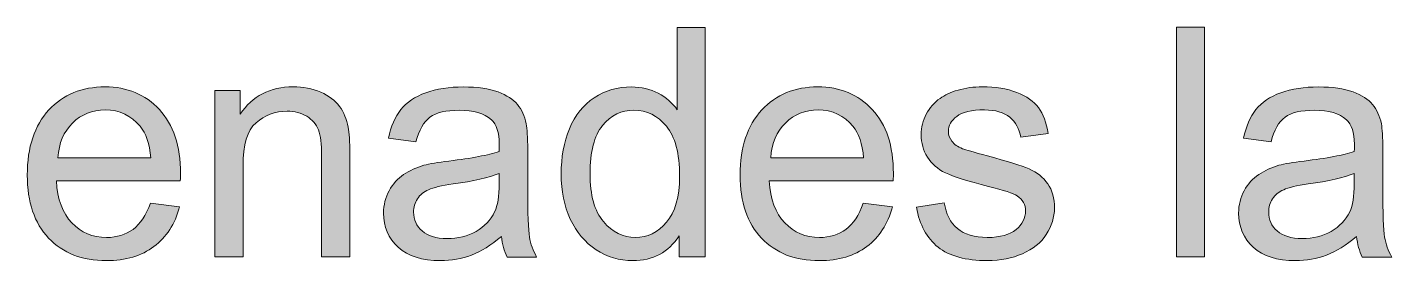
# Model space of a CAD drawing. Header units: inches. Extents: x 247 to 2765, y -1897 to -1110.
# Drawn here: x 300.18 to 318.2, y -1284.49 to -1281.41 of the extents above; entities that cross this region are included whole.
import ezdxf

# ---------------------------------------------------------------- set-up
doc = ezdxf.new("R2010")
doc.units = ezdxf.units.IN
doc.header["$MEASUREMENT"] = 0
doc.layers.add('Layer 1', color=7, linetype='Continuous')

# ---------------------------------------------------------------- blocks, each defined once
blk = doc.blocks.new('block 129')
at = {"layer": 'Layer 1', "true_color": 0x3cb54a}
h = blk.add_hatch(color=95, dxfattribs=at)
h.dxf.hatch_style = 2
edge = h.paths.add_edge_path()
edge.add_spline(control_points=[(308.787, -1284.442), (308.787, -1284.442), (308.787, -1284.165), (308.787, -1284.165), (308.647, -1284.383), (308.443, -1284.492), (308.173, -1284.492), (307.998, -1284.492), (307.837, -1284.444), (307.691, -1284.348), (307.544, -1284.251), (307.43, -1284.117), (307.35, -1283.943), (307.269, -1283.771), (307.229, -1283.572), (307.229, -1283.348), (307.229, -1283.129), (307.265, -1282.929), (307.338, -1282.751), (307.411, -1282.574), (307.521, -1282.436), (307.667, -1282.341), (307.813, -1282.246), (307.977, -1282.199), (308.157, -1282.199), (308.29, -1282.199), (308.408, -1282.227), (308.511, -1282.282), (308.614, -1282.338), (308.698, -1282.411), (308.763, -1282.5), (308.763, -1282.5), (308.763, -1281.413), (308.763, -1281.413), (308.763, -1281.413), (309.133, -1281.413), (309.133, -1281.413), (309.133, -1281.413), (309.133, -1284.443), (309.133, -1284.443), (309.133, -1284.443), (308.787, -1284.442), (308.787, -1284.442), (308.787, -1284.442), (308.787, -1284.442), (308.787, -1284.442)], knot_values=[0, 0, 0, 0, 1, 1, 1, 2, 2, 2, 3, 3, 3, 4, 4, 4, 5, 5, 5, 6, 6, 6, 7, 7, 7, 8, 8, 8, 9, 9, 9, 10, 10, 10, 11, 11, 11, 12, 12, 12, 13, 13, 13, 14, 14, 14, 15, 15, 15, 15], degree=3, periodic=1)
edge = h.paths.add_edge_path()
edge.add_spline(control_points=[(307.611, -1283.347), (307.611, -1283.628), (307.67, -1283.838), (307.789, -1283.977), (307.907, -1284.116), (308.046, -1284.186), (308.208, -1284.186), (308.37, -1284.186), (308.509, -1284.119), (308.622, -1283.986), (308.736, -1283.853), (308.793, -1283.651), (308.793, -1283.378), (308.793, -1283.077), (308.735, -1282.856), (308.619, -1282.716), (308.503, -1282.576), (308.361, -1282.505), (308.191, -1282.505), (308.026, -1282.505), (307.888, -1282.572), (307.777, -1282.707), (307.665, -1282.842), (307.611, -1283.056), (307.611, -1283.347)], knot_values=[0, 0, 0, 0, 1, 1, 1, 2, 2, 2, 3, 3, 3, 4, 4, 4, 5, 5, 5, 6, 6, 6, 7, 7, 7, 8, 8, 8, 8], degree=3, periodic=1)
h = blk.add_hatch(color=95, dxfattribs=at)
h.dxf.hatch_style = 2
h.paths.add_polyline_path([(315.356, -1284.442), (315.356, -1281.412), (315.728, -1281.412), (315.728, -1284.442)])
h = blk.add_hatch(color=95, dxfattribs=at)
h.dxf.hatch_style = 2
edge = h.paths.add_edge_path()
edge.add_spline(control_points=[(301.803, -1283.735), (301.803, -1283.735), (302.187, -1283.783), (302.187, -1283.783), (302.127, -1284.008), (302.014, -1284.182), (301.85, -1284.306), (301.686, -1284.429), (301.476, -1284.492), (301.222, -1284.492), (300.901, -1284.492), (300.646, -1284.393), (300.458, -1284.194), (300.27, -1283.997), (300.176, -1283.719), (300.176, -1283.363), (300.176, -1282.994), (300.271, -1282.707), (300.461, -1282.503), (300.652, -1282.299), (300.898, -1282.198), (301.202, -1282.198), (301.496, -1282.198), (301.735, -1282.297), (301.921, -1282.497), (302.107, -1282.698), (302.201, -1282.978), (302.201, -1283.341), (302.201, -1283.363), (302.199, -1283.396), (302.198, -1283.44), (302.198, -1283.44), (300.561, -1283.44), (300.561, -1283.44), (300.574, -1283.681), (300.643, -1283.866), (300.765, -1283.994), (300.888, -1284.121), (301.041, -1284.186), (301.224, -1284.186), (301.361, -1284.186), (301.477, -1284.15), (301.573, -1284.079), (301.669, -1284.007), (301.746, -1283.892), (301.803, -1283.735)], knot_values=[0, 0, 0, 0, 1, 1, 1, 2, 2, 2, 3, 3, 3, 4, 4, 4, 5, 5, 5, 6, 6, 6, 7, 7, 7, 8, 8, 8, 9, 9, 9, 10, 10, 10, 11, 11, 11, 12, 12, 12, 13, 13, 13, 14, 14, 14, 15, 15, 15, 15], degree=3, periodic=1)
edge = h.paths.add_edge_path()
edge.add_spline(control_points=[(300.581, -1283.134), (300.581, -1283.134), (301.807, -1283.134), (301.807, -1283.134), (301.791, -1282.95), (301.743, -1282.811), (301.667, -1282.718), (301.548, -1282.575), (301.395, -1282.503), (301.206, -1282.503), (301.035, -1282.503), (300.89, -1282.56), (300.775, -1282.675), (300.658, -1282.789), (300.593, -1282.942), (300.581, -1283.134)], knot_values=[0, 0, 0, 0, 1, 1, 1, 2, 2, 2, 3, 3, 3, 4, 4, 4, 5, 5, 5, 5], degree=3, periodic=1)
h = blk.add_hatch(color=95, dxfattribs=at)
h.dxf.hatch_style = 2
edge = h.paths.add_edge_path()
edge.add_spline(control_points=[(302.654, -1284.442), (302.654, -1284.442), (302.654, -1282.247), (302.654, -1282.247), (302.654, -1282.247), (302.989, -1282.247), (302.989, -1282.247), (302.989, -1282.247), (302.989, -1282.559), (302.989, -1282.559), (303.15, -1282.318), (303.383, -1282.198), (303.687, -1282.198), (303.82, -1282.198), (303.941, -1282.221), (304.052, -1282.269), (304.162, -1282.317), (304.246, -1282.379), (304.301, -1282.456), (304.356, -1282.533), (304.395, -1282.625), (304.416, -1282.731), (304.43, -1282.799), (304.438, -1282.92), (304.438, -1283.092), (304.438, -1283.092), (304.438, -1284.441), (304.438, -1284.441), (304.438, -1284.441), (304.065, -1284.441), (304.065, -1284.441), (304.065, -1284.441), (304.065, -1283.106), (304.065, -1283.106), (304.065, -1282.955), (304.051, -1282.841), (304.022, -1282.766), (303.993, -1282.691), (303.941, -1282.631), (303.868, -1282.586), (303.794, -1282.542), (303.707, -1282.519), (303.608, -1282.519), (303.45, -1282.519), (303.313, -1282.57), (303.198, -1282.671), (303.083, -1282.771), (303.026, -1282.962), (303.026, -1283.243), (303.026, -1283.243), (303.026, -1284.441), (303.026, -1284.441), (303.026, -1284.441), (302.654, -1284.442), (302.654, -1284.442), (302.654, -1284.442), (302.654, -1284.442), (302.654, -1284.442)], knot_values=[0, 0, 0, 0, 1, 1, 1, 2, 2, 2, 3, 3, 3, 4, 4, 4, 5, 5, 5, 6, 6, 6, 7, 7, 7, 8, 8, 8, 9, 9, 9, 10, 10, 10, 11, 11, 11, 12, 12, 12, 13, 13, 13, 14, 14, 14, 15, 15, 15, 16, 16, 16, 17, 17, 17, 18, 18, 18, 19, 19, 19, 19], degree=3, periodic=1)
h = blk.add_hatch(color=95, dxfattribs=at)
h.dxf.hatch_style = 2
edge = h.paths.add_edge_path()
edge.add_spline(control_points=[(306.441, -1284.171), (306.303, -1284.289), (306.171, -1284.371), (306.043, -1284.419), (305.916, -1284.468), (305.779, -1284.492), (305.633, -1284.492), (305.392, -1284.492), (305.206, -1284.433), (305.077, -1284.315), (304.947, -1284.197), (304.883, -1284.046), (304.883, -1283.863), (304.883, -1283.756), (304.907, -1283.658), (304.956, -1283.569), (305.005, -1283.48), (305.069, -1283.409), (305.148, -1283.355), (305.228, -1283.302), (305.317, -1283.261), (305.416, -1283.233), (305.489, -1283.214), (305.6, -1283.195), (305.747, -1283.177), (306.047, -1283.141), (306.268, -1283.099), (306.41, -1283.049), (306.412, -1282.998), (306.412, -1282.966), (306.412, -1282.953), (306.412, -1282.801), (306.377, -1282.694), (306.307, -1282.632), (306.211, -1282.548), (306.071, -1282.507), (305.883, -1282.507), (305.708, -1282.507), (305.579, -1282.537), (305.496, -1282.599), (305.412, -1282.66), (305.351, -1282.768), (305.311, -1282.924), (305.311, -1282.924), (304.947, -1282.875), (304.947, -1282.875), (304.981, -1282.719), (305.034, -1282.593), (305.111, -1282.497), (305.187, -1282.402), (305.296, -1282.328), (305.44, -1282.276), (305.583, -1282.224), (305.749, -1282.199), (305.938, -1282.199), (306.125, -1282.199), (306.277, -1282.221), (306.395, -1282.265), (306.512, -1282.309), (306.598, -1282.364), (306.652, -1282.431), (306.707, -1282.498), (306.747, -1282.583), (306.768, -1282.685), (306.78, -1282.749), (306.787, -1282.863), (306.787, -1283.028), (306.787, -1283.028), (306.787, -1283.524), (306.787, -1283.524), (306.787, -1283.87), (306.795, -1284.089), (306.81, -1284.18), (306.826, -1284.272), (306.858, -1284.36), (306.905, -1284.444), (306.905, -1284.444), (306.516, -1284.444), (306.516, -1284.444), (306.477, -1284.365), (306.452, -1284.275), (306.441, -1284.171)], knot_values=[0, 0, 0, 0, 1, 1, 1, 2, 2, 2, 3, 3, 3, 4, 4, 4, 5, 5, 5, 6, 6, 6, 7, 7, 7, 8, 8, 8, 9, 9, 9, 10, 10, 10, 11, 11, 11, 12, 12, 12, 13, 13, 13, 14, 14, 14, 15, 15, 15, 16, 16, 16, 17, 17, 17, 18, 18, 18, 19, 19, 19, 20, 20, 20, 21, 21, 21, 22, 22, 22, 23, 23, 23, 24, 24, 24, 25, 25, 25, 26, 26, 26, 27, 27, 27, 27], degree=3, periodic=1)
edge = h.paths.add_edge_path()
edge.add_spline(control_points=[(306.41, -1283.34), (306.275, -1283.395), (306.072, -1283.442), (305.802, -1283.48), (305.649, -1283.502), (305.541, -1283.527), (305.478, -1283.555), (305.414, -1283.582), (305.366, -1283.622), (305.331, -1283.676), (305.296, -1283.729), (305.279, -1283.788), (305.279, -1283.852), (305.279, -1283.952), (305.317, -1284.035), (305.392, -1284.1), (305.467, -1284.167), (305.576, -1284.2), (305.722, -1284.2), (305.865, -1284.2), (305.993, -1284.168), (306.104, -1284.105), (306.216, -1284.042), (306.298, -1283.956), (306.35, -1283.848), (306.39, -1283.764), (306.41, -1283.64), (306.41, -1283.476), (306.41, -1283.476), (306.41, -1283.34), (306.41, -1283.34)], knot_values=[0, 0, 0, 0, 1, 1, 1, 2, 2, 2, 3, 3, 3, 4, 4, 4, 5, 5, 5, 6, 6, 6, 7, 7, 7, 8, 8, 8, 9, 9, 9, 10, 10, 10, 10], degree=3, periodic=1)
h = blk.add_hatch(color=95, dxfattribs=at)
h.dxf.hatch_style = 2
edge = h.paths.add_edge_path()
edge.add_spline(control_points=[(311.22, -1283.735), (311.22, -1283.735), (311.605, -1283.783), (311.605, -1283.783), (311.544, -1284.008), (311.432, -1284.182), (311.268, -1284.306), (311.104, -1284.429), (310.894, -1284.492), (310.64, -1284.492), (310.319, -1284.492), (310.064, -1284.393), (309.876, -1284.194), (309.688, -1283.997), (309.594, -1283.719), (309.594, -1283.363), (309.594, -1282.994), (309.689, -1282.707), (309.879, -1282.503), (310.069, -1282.299), (310.316, -1282.198), (310.619, -1282.198), (310.913, -1282.198), (311.153, -1282.297), (311.339, -1282.497), (311.525, -1282.698), (311.618, -1282.978), (311.618, -1283.341), (311.618, -1283.363), (311.617, -1283.396), (311.616, -1283.44), (311.616, -1283.44), (309.978, -1283.44), (309.978, -1283.44), (309.992, -1283.681), (310.06, -1283.866), (310.183, -1283.994), (310.306, -1284.121), (310.458, -1284.186), (310.642, -1284.186), (310.778, -1284.186), (310.895, -1284.15), (310.991, -1284.079), (311.087, -1284.007), (311.163, -1283.892), (311.22, -1283.735)], knot_values=[0, 0, 0, 0, 1, 1, 1, 2, 2, 2, 3, 3, 3, 4, 4, 4, 5, 5, 5, 6, 6, 6, 7, 7, 7, 8, 8, 8, 9, 9, 9, 10, 10, 10, 11, 11, 11, 12, 12, 12, 13, 13, 13, 14, 14, 14, 15, 15, 15, 15], degree=3, periodic=1)
edge = h.paths.add_edge_path()
edge.add_spline(control_points=[(309.998, -1283.134), (309.998, -1283.134), (311.225, -1283.134), (311.225, -1283.134), (311.208, -1282.95), (311.161, -1282.811), (311.084, -1282.718), (310.966, -1282.575), (310.812, -1282.503), (310.623, -1282.503), (310.453, -1282.503), (310.308, -1282.56), (310.192, -1282.675), (310.075, -1282.789), (310.011, -1282.942), (309.998, -1283.134)], knot_values=[0, 0, 0, 0, 1, 1, 1, 2, 2, 2, 3, 3, 3, 4, 4, 4, 5, 5, 5, 5], degree=3, periodic=1)
h = blk.add_hatch(color=95, dxfattribs=at)
h.dxf.hatch_style = 2
edge = h.paths.add_edge_path()
edge.add_spline(control_points=[(311.923, -1283.787), (311.923, -1283.787), (312.291, -1283.729), (312.291, -1283.729), (312.312, -1283.876), (312.369, -1283.989), (312.463, -1284.068), (312.557, -1284.147), (312.69, -1284.186), (312.859, -1284.186), (313.029, -1284.186), (313.157, -1284.15), (313.24, -1284.081), (313.322, -1284.012), (313.364, -1283.93), (313.364, -1283.837), (313.364, -1283.752), (313.327, -1283.686), (313.254, -1283.638), (313.202, -1283.604), (313.076, -1283.562), (312.874, -1283.512), (312.601, -1283.443), (312.411, -1283.384), (312.306, -1283.333), (312.201, -1283.282), (312.122, -1283.213), (312.067, -1283.124), (312.011, -1283.036), (311.985, -1282.937), (311.985, -1282.83), (311.985, -1282.732), (312.007, -1282.641), (312.052, -1282.558), (312.097, -1282.474), (312.158, -1282.405), (312.235, -1282.35), (312.293, -1282.307), (312.372, -1282.271), (312.472, -1282.241), (312.572, -1282.212), (312.679, -1282.197), (312.793, -1282.197), (312.965, -1282.197), (313.117, -1282.221), (313.247, -1282.271), (313.377, -1282.321), (313.473, -1282.388), (313.535, -1282.472), (313.597, -1282.557), (313.64, -1282.671), (313.663, -1282.812), (313.663, -1282.812), (313.3, -1282.863), (313.3, -1282.863), (313.283, -1282.75), (313.234, -1282.661), (313.156, -1282.598), (313.077, -1282.535), (312.965, -1282.502), (312.82, -1282.502), (312.649, -1282.502), (312.527, -1282.531), (312.454, -1282.587), (312.381, -1282.644), (312.345, -1282.71), (312.345, -1282.786), (312.345, -1282.834), (312.36, -1282.877), (312.39, -1282.915), (312.42, -1282.955), (312.468, -1282.988), (312.532, -1283.015), (312.569, -1283.028), (312.679, -1283.06), (312.861, -1283.11), (313.125, -1283.18), (313.308, -1283.237), (313.412, -1283.282), (313.516, -1283.327), (313.598, -1283.393), (313.657, -1283.478), (313.716, -1283.563), (313.746, -1283.67), (313.746, -1283.796), (313.746, -1283.921), (313.71, -1284.037), (313.638, -1284.146), (313.565, -1284.256), (313.461, -1284.341), (313.324, -1284.4), (313.187, -1284.461), (313.034, -1284.491), (312.861, -1284.491), (312.575, -1284.491), (312.358, -1284.432), (312.208, -1284.313), (312.059, -1284.194), (311.964, -1284.019), (311.923, -1283.787)], knot_values=[0, 0, 0, 0, 1, 1, 1, 2, 2, 2, 3, 3, 3, 4, 4, 4, 5, 5, 5, 6, 6, 6, 7, 7, 7, 8, 8, 8, 9, 9, 9, 10, 10, 10, 11, 11, 11, 12, 12, 12, 13, 13, 13, 14, 14, 14, 15, 15, 15, 16, 16, 16, 17, 17, 17, 18, 18, 18, 19, 19, 19, 20, 20, 20, 21, 21, 21, 22, 22, 22, 23, 23, 23, 24, 24, 24, 25, 25, 25, 26, 26, 26, 27, 27, 27, 28, 28, 28, 29, 29, 29, 30, 30, 30, 31, 31, 31, 32, 32, 32, 33, 33, 33, 33], degree=3, periodic=1)
h = blk.add_hatch(color=95, dxfattribs=at)
h.dxf.hatch_style = 2
edge = h.paths.add_edge_path()
edge.add_spline(control_points=[(317.738, -1284.171), (317.599, -1284.289), (317.466, -1284.371), (317.34, -1284.419), (317.212, -1284.468), (317.075, -1284.492), (316.929, -1284.492), (316.687, -1284.492), (316.503, -1284.433), (316.373, -1284.315), (316.244, -1284.197), (316.179, -1284.046), (316.179, -1283.863), (316.179, -1283.756), (316.203, -1283.658), (316.252, -1283.569), (316.301, -1283.48), (316.365, -1283.409), (316.445, -1283.355), (316.524, -1283.302), (316.613, -1283.261), (316.712, -1283.233), (316.785, -1283.214), (316.896, -1283.195), (317.043, -1283.177), (317.344, -1283.141), (317.565, -1283.099), (317.707, -1283.049), (317.709, -1282.998), (317.709, -1282.966), (317.709, -1282.953), (317.709, -1282.801), (317.673, -1282.694), (317.603, -1282.632), (317.508, -1282.548), (317.367, -1282.507), (317.18, -1282.507), (317.005, -1282.507), (316.876, -1282.537), (316.792, -1282.599), (316.709, -1282.66), (316.647, -1282.768), (316.608, -1282.924), (316.608, -1282.924), (316.244, -1282.875), (316.244, -1282.875), (316.277, -1282.719), (316.331, -1282.593), (316.407, -1282.497), (316.483, -1282.402), (316.592, -1282.328), (316.736, -1282.276), (316.879, -1282.224), (317.045, -1282.199), (317.234, -1282.199), (317.421, -1282.199), (317.574, -1282.221), (317.691, -1282.265), (317.808, -1282.309), (317.894, -1282.364), (317.949, -1282.431), (318.004, -1282.498), (318.043, -1282.583), (318.065, -1282.685), (318.077, -1282.749), (318.083, -1282.863), (318.083, -1283.028), (318.083, -1283.028), (318.083, -1283.524), (318.083, -1283.524), (318.083, -1283.87), (318.091, -1284.089), (318.107, -1284.18), (318.123, -1284.272), (318.154, -1284.36), (318.201, -1284.444), (318.201, -1284.444), (317.813, -1284.444), (317.813, -1284.444), (317.773, -1284.365), (317.748, -1284.275), (317.738, -1284.171)], knot_values=[0, 0, 0, 0, 1, 1, 1, 2, 2, 2, 3, 3, 3, 4, 4, 4, 5, 5, 5, 6, 6, 6, 7, 7, 7, 8, 8, 8, 9, 9, 9, 10, 10, 10, 11, 11, 11, 12, 12, 12, 13, 13, 13, 14, 14, 14, 15, 15, 15, 16, 16, 16, 17, 17, 17, 18, 18, 18, 19, 19, 19, 20, 20, 20, 21, 21, 21, 22, 22, 22, 23, 23, 23, 24, 24, 24, 25, 25, 25, 26, 26, 26, 27, 27, 27, 27], degree=3, periodic=1)
edge = h.paths.add_edge_path()
edge.add_spline(control_points=[(317.706, -1283.34), (317.571, -1283.395), (317.369, -1283.442), (317.098, -1283.48), (316.946, -1283.502), (316.837, -1283.527), (316.774, -1283.555), (316.711, -1283.582), (316.662, -1283.622), (316.627, -1283.676), (316.593, -1283.729), (316.576, -1283.788), (316.576, -1283.852), (316.576, -1283.952), (316.613, -1284.035), (316.688, -1284.1), (316.763, -1284.167), (316.873, -1284.2), (317.018, -1284.2), (317.161, -1284.2), (317.289, -1284.168), (317.401, -1284.105), (317.512, -1284.042), (317.594, -1283.956), (317.646, -1283.848), (317.686, -1283.764), (317.706, -1283.64), (317.706, -1283.476), (317.706, -1283.476), (317.706, -1283.34), (317.706, -1283.34), (317.706, -1283.34), (317.706, -1283.34), (317.706, -1283.34)], knot_values=[0, 0, 0, 0, 1, 1, 1, 2, 2, 2, 3, 3, 3, 4, 4, 4, 5, 5, 5, 6, 6, 6, 7, 7, 7, 8, 8, 8, 9, 9, 9, 10, 10, 10, 11, 11, 11, 11], degree=3, periodic=1)
at = {"layer": 'Layer 1', "lineweight": 0}
blk.add_lwpolyline([(315.356, -1284.442), (315.356, -1281.412), (315.728, -1281.412), (315.728, -1284.442), (315.356, -1284.442)], dxfattribs=at)
for points, knots in [([(308.787, -1284.442), (308.787, -1284.442), (308.787, -1284.165), (308.787, -1284.165), (308.647, -1284.383), (308.443, -1284.492), (308.173, -1284.492), (307.998, -1284.492), (307.837, -1284.444), (307.691, -1284.348), (307.544, -1284.251), (307.43, -1284.117), (307.35, -1283.943), (307.269, -1283.771), (307.229, -1283.572), (307.229, -1283.348), (307.229, -1283.129), (307.265, -1282.929), (307.338, -1282.751), (307.411, -1282.574), (307.521, -1282.436), (307.667, -1282.341), (307.813, -1282.246), (307.977, -1282.199), (308.157, -1282.199), (308.29, -1282.199), (308.408, -1282.227), (308.511, -1282.282), (308.614, -1282.338), (308.698, -1282.411), (308.763, -1282.5), (308.763, -1282.5), (308.763, -1281.413), (308.763, -1281.413), (308.763, -1281.413), (309.133, -1281.413), (309.133, -1281.413), (309.133, -1281.413), (309.133, -1284.443), (309.133, -1284.443), (309.133, -1284.443), (308.787, -1284.442), (308.787, -1284.442), (308.787, -1284.442), (308.787, -1284.442), (308.787, -1284.442)], [0, 0, 0, 0, 1, 1, 1, 2, 2, 2, 3, 3, 3, 4, 4, 4, 5, 5, 5, 6, 6, 6, 7, 7, 7, 8, 8, 8, 9, 9, 9, 10, 10, 10, 11, 11, 11, 12, 12, 12, 13, 13, 13, 14, 14, 14, 15, 15, 15, 15]), ([(301.803, -1283.735), (301.803, -1283.735), (302.187, -1283.783), (302.187, -1283.783), (302.127, -1284.008), (302.014, -1284.182), (301.85, -1284.306), (301.686, -1284.429), (301.476, -1284.492), (301.222, -1284.492), (300.901, -1284.492), (300.646, -1284.393), (300.458, -1284.194), (300.27, -1283.997), (300.176, -1283.719), (300.176, -1283.363), (300.176, -1282.994), (300.271, -1282.707), (300.461, -1282.503), (300.652, -1282.299), (300.898, -1282.198), (301.202, -1282.198), (301.496, -1282.198), (301.735, -1282.297), (301.921, -1282.497), (302.107, -1282.698), (302.201, -1282.978), (302.201, -1283.341), (302.201, -1283.363), (302.199, -1283.396), (302.198, -1283.44), (302.198, -1283.44), (300.561, -1283.44), (300.561, -1283.44), (300.574, -1283.681), (300.643, -1283.866), (300.765, -1283.994), (300.888, -1284.121), (301.041, -1284.186), (301.224, -1284.186), (301.361, -1284.186), (301.477, -1284.15), (301.573, -1284.079), (301.669, -1284.007), (301.746, -1283.892), (301.803, -1283.735)], [0, 0, 0, 0, 1, 1, 1, 2, 2, 2, 3, 3, 3, 4, 4, 4, 5, 5, 5, 6, 6, 6, 7, 7, 7, 8, 8, 8, 9, 9, 9, 10, 10, 10, 11, 11, 11, 12, 12, 12, 13, 13, 13, 14, 14, 14, 15, 15, 15, 15]), ([(302.654, -1284.442), (302.654, -1284.442), (302.654, -1282.247), (302.654, -1282.247), (302.654, -1282.247), (302.989, -1282.247), (302.989, -1282.247), (302.989, -1282.247), (302.989, -1282.559), (302.989, -1282.559), (303.15, -1282.318), (303.383, -1282.198), (303.687, -1282.198), (303.82, -1282.198), (303.941, -1282.221), (304.052, -1282.269), (304.162, -1282.317), (304.246, -1282.379), (304.301, -1282.456), (304.356, -1282.533), (304.395, -1282.625), (304.416, -1282.731), (304.43, -1282.799), (304.438, -1282.92), (304.438, -1283.092), (304.438, -1283.092), (304.438, -1284.441), (304.438, -1284.441), (304.438, -1284.441), (304.065, -1284.441), (304.065, -1284.441), (304.065, -1284.441), (304.065, -1283.106), (304.065, -1283.106), (304.065, -1282.955), (304.051, -1282.841), (304.022, -1282.766), (303.993, -1282.691), (303.941, -1282.631), (303.868, -1282.586), (303.794, -1282.542), (303.707, -1282.519), (303.608, -1282.519), (303.45, -1282.519), (303.313, -1282.57), (303.198, -1282.671), (303.083, -1282.771), (303.026, -1282.962), (303.026, -1283.243), (303.026, -1283.243), (303.026, -1284.441), (303.026, -1284.441), (303.026, -1284.441), (302.654, -1284.442), (302.654, -1284.442), (302.654, -1284.442), (302.654, -1284.442), (302.654, -1284.442)], [0, 0, 0, 0, 1, 1, 1, 2, 2, 2, 3, 3, 3, 4, 4, 4, 5, 5, 5, 6, 6, 6, 7, 7, 7, 8, 8, 8, 9, 9, 9, 10, 10, 10, 11, 11, 11, 12, 12, 12, 13, 13, 13, 14, 14, 14, 15, 15, 15, 16, 16, 16, 17, 17, 17, 18, 18, 18, 19, 19, 19, 19]), ([(306.441, -1284.171), (306.303, -1284.289), (306.171, -1284.371), (306.043, -1284.419), (305.916, -1284.468), (305.779, -1284.492), (305.633, -1284.492), (305.392, -1284.492), (305.206, -1284.433), (305.077, -1284.315), (304.947, -1284.197), (304.883, -1284.046), (304.883, -1283.863), (304.883, -1283.756), (304.907, -1283.658), (304.956, -1283.569), (305.005, -1283.48), (305.069, -1283.409), (305.148, -1283.355), (305.228, -1283.302), (305.317, -1283.261), (305.416, -1283.233), (305.489, -1283.214), (305.6, -1283.195), (305.747, -1283.177), (306.047, -1283.141), (306.268, -1283.099), (306.41, -1283.049), (306.412, -1282.998), (306.412, -1282.966), (306.412, -1282.953), (306.412, -1282.801), (306.377, -1282.694), (306.307, -1282.632), (306.211, -1282.548), (306.071, -1282.507), (305.883, -1282.507), (305.708, -1282.507), (305.579, -1282.537), (305.496, -1282.599), (305.412, -1282.66), (305.351, -1282.768), (305.311, -1282.924), (305.311, -1282.924), (304.947, -1282.875), (304.947, -1282.875), (304.981, -1282.719), (305.034, -1282.593), (305.111, -1282.497), (305.187, -1282.402), (305.296, -1282.328), (305.44, -1282.276), (305.583, -1282.224), (305.749, -1282.199), (305.938, -1282.199), (306.125, -1282.199), (306.277, -1282.221), (306.395, -1282.265), (306.512, -1282.309), (306.598, -1282.364), (306.652, -1282.431), (306.707, -1282.498), (306.747, -1282.583), (306.768, -1282.685), (306.78, -1282.749), (306.787, -1282.863), (306.787, -1283.028), (306.787, -1283.028), (306.787, -1283.524), (306.787, -1283.524), (306.787, -1283.87), (306.795, -1284.089), (306.81, -1284.18), (306.826, -1284.272), (306.858, -1284.36), (306.905, -1284.444), (306.905, -1284.444), (306.516, -1284.444), (306.516, -1284.444), (306.477, -1284.365), (306.452, -1284.275), (306.441, -1284.171)], [0, 0, 0, 0, 1, 1, 1, 2, 2, 2, 3, 3, 3, 4, 4, 4, 5, 5, 5, 6, 6, 6, 7, 7, 7, 8, 8, 8, 9, 9, 9, 10, 10, 10, 11, 11, 11, 12, 12, 12, 13, 13, 13, 14, 14, 14, 15, 15, 15, 16, 16, 16, 17, 17, 17, 18, 18, 18, 19, 19, 19, 20, 20, 20, 21, 21, 21, 22, 22, 22, 23, 23, 23, 24, 24, 24, 25, 25, 25, 26, 26, 26, 27, 27, 27, 27]), ([(311.22, -1283.735), (311.22, -1283.735), (311.605, -1283.783), (311.605, -1283.783), (311.544, -1284.008), (311.432, -1284.182), (311.268, -1284.306), (311.104, -1284.429), (310.894, -1284.492), (310.64, -1284.492), (310.319, -1284.492), (310.064, -1284.393), (309.876, -1284.194), (309.688, -1283.997), (309.594, -1283.719), (309.594, -1283.363), (309.594, -1282.994), (309.689, -1282.707), (309.879, -1282.503), (310.069, -1282.299), (310.316, -1282.198), (310.619, -1282.198), (310.913, -1282.198), (311.153, -1282.297), (311.339, -1282.497), (311.525, -1282.698), (311.618, -1282.978), (311.618, -1283.341), (311.618, -1283.363), (311.617, -1283.396), (311.616, -1283.44), (311.616, -1283.44), (309.978, -1283.44), (309.978, -1283.44), (309.992, -1283.681), (310.06, -1283.866), (310.183, -1283.994), (310.306, -1284.121), (310.458, -1284.186), (310.642, -1284.186), (310.778, -1284.186), (310.895, -1284.15), (310.991, -1284.079), (311.087, -1284.007), (311.163, -1283.892), (311.22, -1283.735)], [0, 0, 0, 0, 1, 1, 1, 2, 2, 2, 3, 3, 3, 4, 4, 4, 5, 5, 5, 6, 6, 6, 7, 7, 7, 8, 8, 8, 9, 9, 9, 10, 10, 10, 11, 11, 11, 12, 12, 12, 13, 13, 13, 14, 14, 14, 15, 15, 15, 15]), ([(311.923, -1283.787), (311.923, -1283.787), (312.291, -1283.729), (312.291, -1283.729), (312.312, -1283.876), (312.369, -1283.989), (312.463, -1284.068), (312.557, -1284.147), (312.69, -1284.186), (312.859, -1284.186), (313.029, -1284.186), (313.157, -1284.15), (313.24, -1284.081), (313.322, -1284.012), (313.364, -1283.93), (313.364, -1283.837), (313.364, -1283.752), (313.327, -1283.686), (313.254, -1283.638), (313.202, -1283.604), (313.076, -1283.562), (312.874, -1283.512), (312.601, -1283.443), (312.411, -1283.384), (312.306, -1283.333), (312.201, -1283.282), (312.122, -1283.213), (312.067, -1283.124), (312.011, -1283.036), (311.985, -1282.937), (311.985, -1282.83), (311.985, -1282.732), (312.007, -1282.641), (312.052, -1282.558), (312.097, -1282.474), (312.158, -1282.405), (312.235, -1282.35), (312.293, -1282.307), (312.372, -1282.271), (312.472, -1282.241), (312.572, -1282.212), (312.679, -1282.197), (312.793, -1282.197), (312.965, -1282.197), (313.117, -1282.221), (313.247, -1282.271), (313.377, -1282.321), (313.473, -1282.388), (313.535, -1282.472), (313.597, -1282.557), (313.64, -1282.671), (313.663, -1282.812), (313.663, -1282.812), (313.3, -1282.863), (313.3, -1282.863), (313.283, -1282.75), (313.234, -1282.661), (313.156, -1282.598), (313.077, -1282.535), (312.965, -1282.502), (312.82, -1282.502), (312.649, -1282.502), (312.527, -1282.531), (312.454, -1282.587), (312.381, -1282.644), (312.345, -1282.71), (312.345, -1282.786), (312.345, -1282.834), (312.36, -1282.877), (312.39, -1282.915), (312.42, -1282.955), (312.468, -1282.988), (312.532, -1283.015), (312.569, -1283.028), (312.679, -1283.06), (312.861, -1283.11), (313.125, -1283.18), (313.308, -1283.237), (313.412, -1283.282), (313.516, -1283.327), (313.598, -1283.393), (313.657, -1283.478), (313.716, -1283.563), (313.746, -1283.67), (313.746, -1283.796), (313.746, -1283.921), (313.71, -1284.037), (313.638, -1284.146), (313.565, -1284.256), (313.461, -1284.341), (313.324, -1284.4), (313.187, -1284.461), (313.034, -1284.491), (312.861, -1284.491), (312.575, -1284.491), (312.358, -1284.432), (312.208, -1284.313), (312.059, -1284.194), (311.964, -1284.019), (311.923, -1283.787)], [0, 0, 0, 0, 1, 1, 1, 2, 2, 2, 3, 3, 3, 4, 4, 4, 5, 5, 5, 6, 6, 6, 7, 7, 7, 8, 8, 8, 9, 9, 9, 10, 10, 10, 11, 11, 11, 12, 12, 12, 13, 13, 13, 14, 14, 14, 15, 15, 15, 16, 16, 16, 17, 17, 17, 18, 18, 18, 19, 19, 19, 20, 20, 20, 21, 21, 21, 22, 22, 22, 23, 23, 23, 24, 24, 24, 25, 25, 25, 26, 26, 26, 27, 27, 27, 28, 28, 28, 29, 29, 29, 30, 30, 30, 31, 31, 31, 32, 32, 32, 33, 33, 33, 33]), ([(317.738, -1284.171), (317.599, -1284.289), (317.466, -1284.371), (317.34, -1284.419), (317.212, -1284.468), (317.075, -1284.492), (316.929, -1284.492), (316.687, -1284.492), (316.503, -1284.433), (316.373, -1284.315), (316.244, -1284.197), (316.179, -1284.046), (316.179, -1283.863), (316.179, -1283.756), (316.203, -1283.658), (316.252, -1283.569), (316.301, -1283.48), (316.365, -1283.409), (316.445, -1283.355), (316.524, -1283.302), (316.613, -1283.261), (316.712, -1283.233), (316.785, -1283.214), (316.896, -1283.195), (317.043, -1283.177), (317.344, -1283.141), (317.565, -1283.099), (317.707, -1283.049), (317.709, -1282.998), (317.709, -1282.966), (317.709, -1282.953), (317.709, -1282.801), (317.673, -1282.694), (317.603, -1282.632), (317.508, -1282.548), (317.367, -1282.507), (317.18, -1282.507), (317.005, -1282.507), (316.876, -1282.537), (316.792, -1282.599), (316.709, -1282.66), (316.647, -1282.768), (316.608, -1282.924), (316.608, -1282.924), (316.244, -1282.875), (316.244, -1282.875), (316.277, -1282.719), (316.331, -1282.593), (316.407, -1282.497), (316.483, -1282.402), (316.592, -1282.328), (316.736, -1282.276), (316.879, -1282.224), (317.045, -1282.199), (317.234, -1282.199), (317.421, -1282.199), (317.574, -1282.221), (317.691, -1282.265), (317.808, -1282.309), (317.894, -1282.364), (317.949, -1282.431), (318.004, -1282.498), (318.043, -1282.583), (318.065, -1282.685), (318.077, -1282.749), (318.083, -1282.863), (318.083, -1283.028), (318.083, -1283.028), (318.083, -1283.524), (318.083, -1283.524), (318.083, -1283.87), (318.091, -1284.089), (318.107, -1284.18), (318.123, -1284.272), (318.154, -1284.36), (318.201, -1284.444), (318.201, -1284.444), (317.813, -1284.444), (317.813, -1284.444), (317.773, -1284.365), (317.748, -1284.275), (317.738, -1284.171)], [0, 0, 0, 0, 1, 1, 1, 2, 2, 2, 3, 3, 3, 4, 4, 4, 5, 5, 5, 6, 6, 6, 7, 7, 7, 8, 8, 8, 9, 9, 9, 10, 10, 10, 11, 11, 11, 12, 12, 12, 13, 13, 13, 14, 14, 14, 15, 15, 15, 16, 16, 16, 17, 17, 17, 18, 18, 18, 19, 19, 19, 20, 20, 20, 21, 21, 21, 22, 22, 22, 23, 23, 23, 24, 24, 24, 25, 25, 25, 26, 26, 26, 27, 27, 27, 27]), ([(300.581, -1283.134), (300.581, -1283.134), (301.807, -1283.134), (301.807, -1283.134), (301.791, -1282.95), (301.743, -1282.811), (301.667, -1282.718), (301.548, -1282.575), (301.395, -1282.503), (301.206, -1282.503), (301.035, -1282.503), (300.89, -1282.56), (300.775, -1282.675), (300.658, -1282.789), (300.593, -1282.942), (300.581, -1283.134)], [0, 0, 0, 0, 1, 1, 1, 2, 2, 2, 3, 3, 3, 4, 4, 4, 5, 5, 5, 5]), ([(307.611, -1283.347), (307.611, -1283.628), (307.67, -1283.838), (307.789, -1283.977), (307.907, -1284.116), (308.046, -1284.186), (308.208, -1284.186), (308.37, -1284.186), (308.509, -1284.119), (308.622, -1283.986), (308.736, -1283.853), (308.793, -1283.651), (308.793, -1283.378), (308.793, -1283.077), (308.735, -1282.856), (308.619, -1282.716), (308.503, -1282.576), (308.361, -1282.505), (308.191, -1282.505), (308.026, -1282.505), (307.888, -1282.572), (307.777, -1282.707), (307.665, -1282.842), (307.611, -1283.056), (307.611, -1283.347)], [0, 0, 0, 0, 1, 1, 1, 2, 2, 2, 3, 3, 3, 4, 4, 4, 5, 5, 5, 6, 6, 6, 7, 7, 7, 8, 8, 8, 8]), ([(309.998, -1283.134), (309.998, -1283.134), (311.225, -1283.134), (311.225, -1283.134), (311.208, -1282.95), (311.161, -1282.811), (311.084, -1282.718), (310.966, -1282.575), (310.812, -1282.503), (310.623, -1282.503), (310.453, -1282.503), (310.308, -1282.56), (310.192, -1282.675), (310.075, -1282.789), (310.011, -1282.942), (309.998, -1283.134)], [0, 0, 0, 0, 1, 1, 1, 2, 2, 2, 3, 3, 3, 4, 4, 4, 5, 5, 5, 5]), ([(306.41, -1283.34), (306.275, -1283.395), (306.072, -1283.442), (305.802, -1283.48), (305.649, -1283.502), (305.541, -1283.527), (305.478, -1283.555), (305.414, -1283.582), (305.366, -1283.622), (305.331, -1283.676), (305.296, -1283.729), (305.279, -1283.788), (305.279, -1283.852), (305.279, -1283.952), (305.317, -1284.035), (305.392, -1284.1), (305.467, -1284.167), (305.576, -1284.2), (305.722, -1284.2), (305.865, -1284.2), (305.993, -1284.168), (306.104, -1284.105), (306.216, -1284.042), (306.298, -1283.956), (306.35, -1283.848), (306.39, -1283.764), (306.41, -1283.64), (306.41, -1283.476), (306.41, -1283.476), (306.41, -1283.34), (306.41, -1283.34)], [0, 0, 0, 0, 1, 1, 1, 2, 2, 2, 3, 3, 3, 4, 4, 4, 5, 5, 5, 6, 6, 6, 7, 7, 7, 8, 8, 8, 9, 9, 9, 10, 10, 10, 10]), ([(317.706, -1283.34), (317.571, -1283.395), (317.369, -1283.442), (317.098, -1283.48), (316.946, -1283.502), (316.837, -1283.527), (316.774, -1283.555), (316.711, -1283.582), (316.662, -1283.622), (316.627, -1283.676), (316.593, -1283.729), (316.576, -1283.788), (316.576, -1283.852), (316.576, -1283.952), (316.613, -1284.035), (316.688, -1284.1), (316.763, -1284.167), (316.873, -1284.2), (317.018, -1284.2), (317.161, -1284.2), (317.289, -1284.168), (317.401, -1284.105), (317.512, -1284.042), (317.594, -1283.956), (317.646, -1283.848), (317.686, -1283.764), (317.706, -1283.64), (317.706, -1283.476), (317.706, -1283.476), (317.706, -1283.34), (317.706, -1283.34), (317.706, -1283.34), (317.706, -1283.34), (317.706, -1283.34)], [0, 0, 0, 0, 1, 1, 1, 2, 2, 2, 3, 3, 3, 4, 4, 4, 5, 5, 5, 6, 6, 6, 7, 7, 7, 8, 8, 8, 9, 9, 9, 10, 10, 10, 11, 11, 11, 11])]:
    blk.add_open_spline(points, degree=3, knots=knots, dxfattribs=at)

msp = doc.modelspace()

# ---------------------------------------------------------------- block references
at = {"layer": 'Layer 1'}
msp.add_blockref('block 129', (0, 0), dxfattribs=at)

doc.saveas('drawing.dxf')
